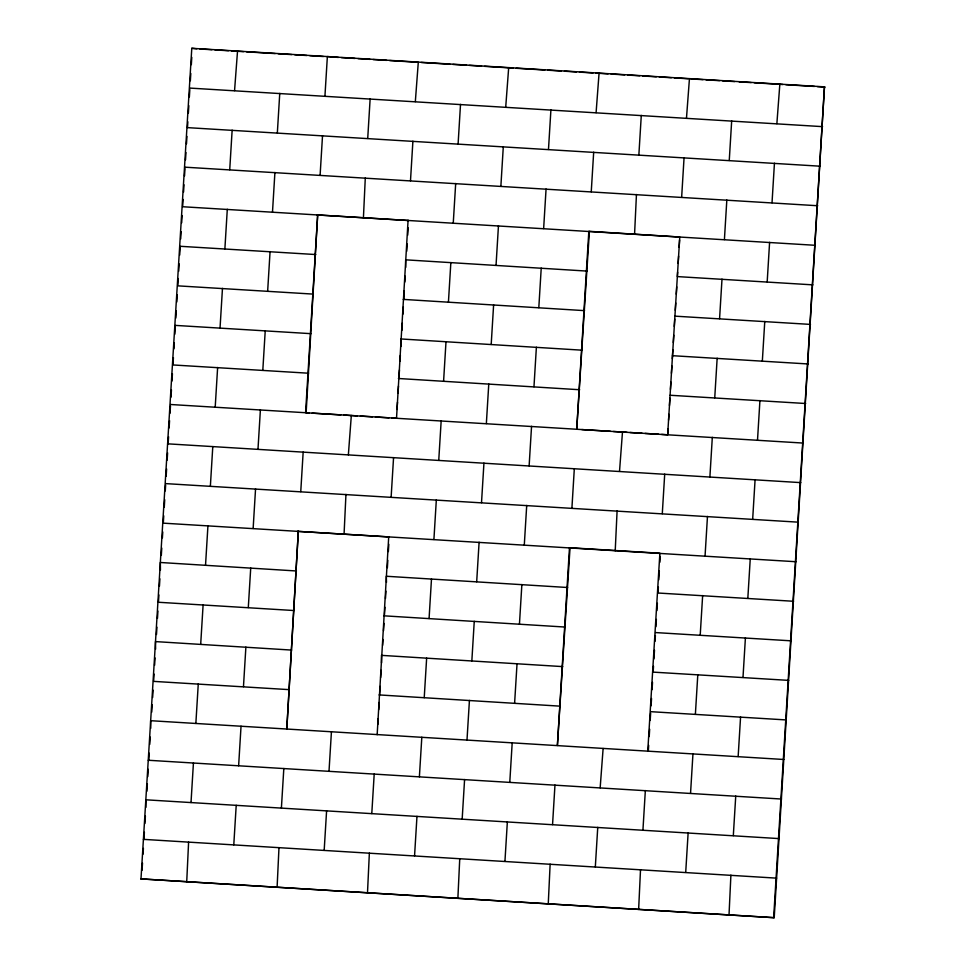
<?xml version="1.0" encoding="UTF-8"?>
<svg xmlns="http://www.w3.org/2000/svg" width="966" height="966" viewBox="0 0 966 966"><rect width="100%" height="100%" fill="white"/><g stroke="black" fill="none" stroke-linecap="round" stroke-linejoin="round"><path stroke-width="1.45" d="M140.988 878.903L191.787 48.3L824.469 86.855L774.213 917.7L140.988 878.903L774.213 917.7M142.062 870.354L142.509 863.024M143.053 854.234L143.403 848.377M143.946 839.587L144.393 832.257M144.924 823.467L145.383 816.149M145.914 807.359L145.818 799.8L779.055 838.597M146.904 791.239L147.351 783.921M147.798 776.592L148.245 769.274M148.788 760.483L149.235 753.154M149.766 744.363L150.213 737.046M150.756 728.255L150.66 720.696L783.885 759.493M151.734 712.135L152.193 704.818M152.64 697.488L153.087 690.159M154.065 674.051L153.618 681.38L289.196 689.639M154.608 665.26L155.055 657.931M155.586 649.152L155.502 641.593L291.611 650.082M156.492 634.493L156.939 627.175M157.47 618.385L157.917 611.055M158.907 594.947L158.46 602.265L294.038 610.536M159.45 586.157L159.897 578.827M160.428 570.037L160.344 562.49L296.453 570.978M161.322 555.39L161.769 548.072M162.397 537.808L162.759 531.952M163.749 515.844L163.302 523.161L795.984 561.729M164.28 507.053L164.727 499.724M165.271 490.933L165.633 485.077M166.164 476.286L166.611 468.957M167.154 460.178L167.601 452.849M168.132 444.058L168.579 436.729M169.122 427.95L169.569 420.621M170.016 413.291L170.463 405.974M171.006 397.183L171.453 389.853M171.984 381.063L172.431 373.745M173.421 357.625L172.974 364.955L308.552 373.214M173.965 348.835L174.315 342.978M174.858 334.188L175.305 326.87M175.836 318.08L176.295 310.75M176.826 301.96L177.273 294.642M178.263 278.522L177.816 285.851L313.382 294.111M178.71 271.192L179.157 263.875M179.7 255.084L180.147 247.755M180.678 238.964L181.125 231.647M181.668 222.856L182.115 215.527M183.093 199.419L182.646 206.736L815.34 245.304M183.552 192.089L183.999 184.772M184.53 175.981L184.977 168.652M185.52 159.861L185.967 152.543M186.498 143.753L186.957 136.423M187.851 121.776L187.489 127.633L820.182 166.2M188.382 112.986L188.829 105.668M189.372 96.878L189.819 89.548M190.35 80.758L190.809 73.44M191.34 64.65L191.787 57.32M188.599 842.111L186.716 881.898M191.014 802.553L193.429 763.007M195.856 723.449L198.272 683.904M200.686 644.346L203.114 604.788M205.529 565.243L207.944 525.685M210.371 486.14L212.786 446.582M215.213 407.024L217.628 367.478M220.043 327.921L222.47 288.375M224.885 248.817L227.3 209.26M229.727 169.714L232.142 130.156M234.557 90.611L237.515 51.283M233.784 844.864L236.211 805.306M238.626 765.76L241.041 726.203M243.468 686.657L245.883 647.099M248.298 607.542L250.725 567.996M253.14 528.438L255.555 488.893M257.982 449.335L260.397 409.789M262.812 370.232L265.239 330.674M267.654 291.128L270.069 251.571M272.497 212.025L274.912 172.467M277.339 132.91L279.754 93.364M278.981 847.617L277.097 887.404M281.396 808.071L283.823 768.513M300.752 491.646L303.167 452.088M320.108 175.22L322.523 135.663M324.938 96.117L327.365 56.559L338.45 57.441M306.125 412.772L317.681 214.778L305.594 412.542L309.144 412.953M324.178 850.37L326.593 810.824M329.008 771.266L331.435 731.709M345.949 494.399L344.065 534.186M348.364 454.841L351.322 415.525M365.293 177.973L363.421 217.761M367.72 138.428L370.135 98.87M369.362 853.123L367.491 892.91M371.789 813.577L374.204 774.02M388.718 536.71L377.163 734.703M391.133 497.152L393.56 457.594M408.075 220.284L396.519 418.278L391.991 418M410.49 180.727L412.905 141.181M415.332 101.623L418.29 62.307L389.66 60.556M377.791 724.44L378.153 718.583M378.684 709.793L379.131 702.475M379.674 693.685L380.121 686.355M380.652 677.564L381.099 670.247M381.558 662.918L381.461 655.359L562.767 666.612M382.633 645.336L382.983 639.48M383.526 630.689L383.973 623.372M384.504 614.581L384.951 607.252M385.494 598.461L385.941 591.144M386.485 582.353L386.303 576.255L567.61 587.509M387.378 567.694L387.825 560.377M388.356 551.586L388.815 544.256M397.05 409.487L397.497 402.158M398.04 393.379L398.487 386.05M399.018 377.259L399.477 369.93M400.009 361.151L400.371 355.283M400.902 346.492L400.818 338.945L582.124 350.187M401.892 330.384L402.339 323.055M402.882 314.264L403.329 306.947M403.776 299.617L404.307 290.826M404.851 282.036L405.201 276.179M405.744 267.389L405.648 259.83L586.954 271.084M406.734 251.281L407.181 243.951M407.712 235.161L408.159 227.843M414.559 855.876L416.974 816.33M419.389 776.773L421.816 737.227M424.231 697.669L426.646 658.112M429.073 618.566L431.488 579.008M433.915 539.463L436.33 499.905M438.745 460.359L441.172 420.802M443.587 381.244L446.002 341.698M448.429 302.141L450.844 262.595M453.259 223.037L455.686 183.48M458.101 143.934L460.516 104.376M459.744 858.641L457.872 898.416M462.171 819.083L464.586 779.526M467.001 739.98L469.428 700.422M471.843 660.877L474.258 621.319M476.685 581.761L479.1 542.216M481.515 502.658L483.942 463.112M486.357 423.555L488.772 383.997M491.199 344.451L493.614 304.894M496.041 265.348L498.456 225.79M500.871 186.245L503.298 146.687M505.713 107.129L508.671 67.813M504.94 861.394L507.355 821.837M509.782 782.279L512.197 742.733M514.612 703.176L517.039 663.63M519.454 624.072L521.869 584.527M524.297 544.969L526.712 505.411M529.126 465.866L531.554 426.308M533.969 386.762L536.384 347.205M538.811 307.647L541.226 268.101M543.641 228.544L546.068 188.998M548.483 149.44L550.91 109.883M550.137 864.147L548.253 903.922M552.552 824.59L554.967 785.044M571.908 508.164L574.323 468.619M591.252 191.751L593.679 152.193M596.094 112.648L599.053 73.319M570.025 547.951L557.394 745.486L569.481 547.722L659.875 553.228L647.775 750.993M589.381 231.526L576.738 429.061L588.837 231.297L679.762 237.044L667.663 434.809L668.025 428.94M595.322 866.9L597.749 827.343M600.164 787.797L603.122 748.469M617.093 510.929L615.221 550.705M619.52 471.372L622.478 432.043M636.449 194.504L634.565 234.291M638.864 154.946L641.291 115.401M640.518 869.654L638.635 909.441M642.933 830.096L645.348 790.55M662.29 513.683L664.705 474.125M681.646 197.257L684.061 157.7M686.476 118.154L689.434 78.826M648.319 751.222L648.669 745.366M649.212 736.575L649.659 729.258M650.19 720.467L650.637 713.137M651.096 705.808L651.543 698.49M652.074 689.7L652.521 682.37M653.511 666.262L653.149 672.119L788.727 680.378M653.958 658.933L654.501 650.142M655.033 641.352L655.395 635.495M655.926 626.705L656.373 619.387M656.916 610.597L657.363 603.267M658.353 587.159L657.991 593.015L793.569 601.275M658.8 579.829L659.331 571.039M659.875 562.248L660.225 556.392M668.569 420.15L668.919 414.293M669.462 405.503L669.909 398.185M670.44 389.395L670.887 382.065M671.43 373.274L671.877 365.957M672.324 358.627L672.867 349.837M673.314 342.519L673.761 335.19M674.292 326.399L674.739 319.07M675.282 310.291L675.729 302.962M676.272 294.171L676.719 286.842M677.613 272.195L677.347 276.59L812.913 284.861M678.144 263.404L678.603 256.087M679.134 247.296L679.581 239.966M685.703 872.407L688.13 832.849M690.545 793.303L692.96 753.746M695.387 714.2L697.802 674.642M700.217 635.097L702.644 595.539M705.059 555.981L707.474 516.436M709.901 476.878L712.316 437.332M714.743 397.775L717.158 358.217M719.573 318.671L722 279.114M724.415 239.568L726.83 200.01M729.258 160.453L731.673 120.907M730.9 875.16L729.016 914.947M733.315 835.614L735.742 796.056M738.157 756.499L740.572 716.953M742.999 677.395L745.414 637.85M747.829 598.292L750.256 558.734M752.671 519.189L755.086 479.631M757.513 440.085L759.928 400.528M762.343 360.982L764.77 321.424M767.185 281.867L769.6 242.321M772.027 202.763L774.442 163.218M776.869 123.66L779.828 84.344M773.669 917.471L824.469 86.855M196.847 48.807L191.787 48.3M199.865 48.988L211.916 49.725M214.923 49.906L228.483 50.739M231.49 50.92L243.541 51.657M246.559 51.838L275.177 53.577M278.196 53.77L291.744 54.591M294.763 54.772L306.814 55.509M309.832 55.69L323.381 56.523M341.457 57.622L355.017 58.443M358.036 58.636L370.087 59.361M373.093 59.554L386.654 60.375M421.297 62.488L449.927 64.227M452.933 64.42L466.493 65.241M469.5 65.422L481.551 66.159M484.57 66.34L513.188 68.091M516.206 68.272L544.824 70.011M547.843 70.204L561.391 71.025M564.41 71.206L576.461 71.943M579.467 72.124L593.027 72.957M596.046 73.138L608.097 73.875M611.104 74.056L624.664 74.877M627.683 75.07L639.733 75.795M642.74 75.988L656.3 76.809M659.307 76.99L671.358 77.727M674.377 77.908L687.937 78.741M690.944 78.922L702.994 79.659M706.013 79.84L719.561 80.661M722.58 80.854L734.631 81.579M739.147 81.856L751.198 82.593M754.217 82.774L782.834 84.525M785.853 84.706L814.471 86.445M817.477 86.638L825.012 87.097M316.715 214.911L408.606 220.514M403.233 299.388L584.539 310.641M398.39 378.491L579.697 389.745M312.151 413.134L340.781 414.885M343.787 415.066L357.348 415.887M360.366 416.068L372.417 416.805M375.424 416.998L388.984 417.819M581.798 429.568L610.427 431.319M613.434 431.5L626.994 432.321M630.001 432.514L642.052 433.239M645.071 433.432L658.631 434.253M661.638 434.434L667.663 434.809M167.601 443.829L800.826 482.626M297.371 531.336L389.262 536.939M383.876 615.813L565.182 627.055M379.046 694.916L560.352 706.17M148.245 760.254L781.47 799.039M143.403 839.357L776.628 878.142M822.597 126.643L189.904 88.087M817.755 205.746L185.074 167.19M810.498 324.407L674.92 316.148M808.083 363.965L672.505 355.693M805.656 403.51L670.09 395.251M803.241 443.068L170.559 404.5M315.81 254.553L180.231 246.294M798.399 522.171L165.717 483.616M310.967 333.668L175.389 325.397M791.142 640.832L655.576 632.573M786.312 719.936L650.734 711.676M298.337 531.191L286.781 729.185L298.337 531.191"/></g></svg>
